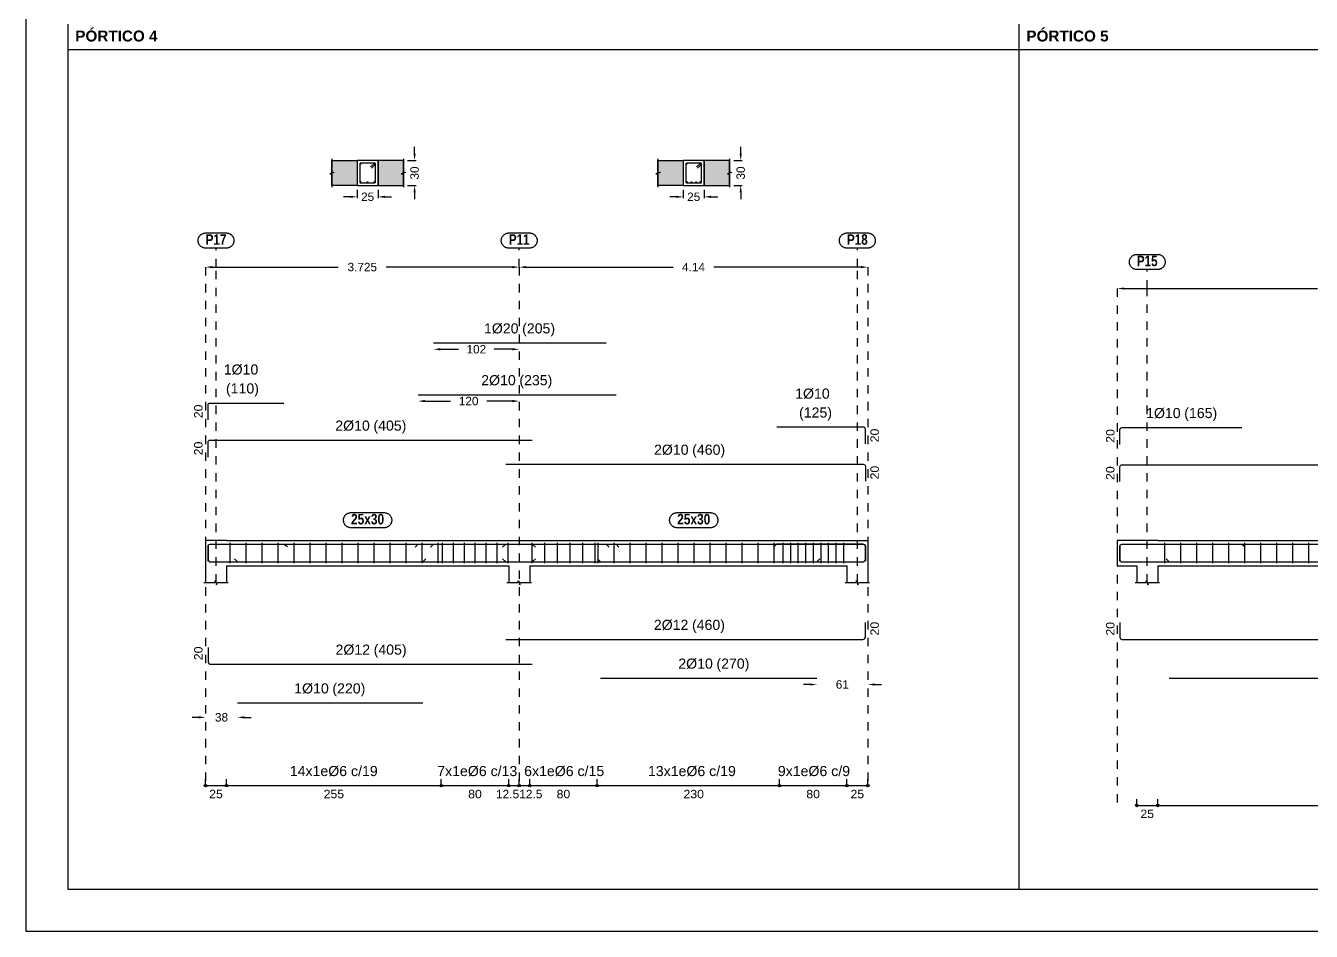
# Model space of a CAD drawing. Extents: x 2455 to 9764, y -806 to 181.
# Drawn here: x 4990.47 to 5005.74, y -582.59 to -571.84 of the extents above; entities that cross this region are included whole.
import ezdxf
from ezdxf.enums import TextEntityAlignment as Align

# ---------------------------------------------------------------- set-up
doc = ezdxf.new("R2010")
doc.units = 0
doc.header["$LTSCALE"] = 0.2
doc.header["$MEASUREMENT"] = 0
doc.linetypes.add('CYPE_RAYAPUNTO', pattern=[0.4125, 0.2025, -0.105, 0, -0.105])
doc.linetypes.add('PUNTOS2', pattern=[0.125, 0, -0.125])
doc.layers.add('01_cartela', color=6, linetype='CONTINUOUS', plot=False)
for name, color, linetype in [('01_cotas', 4, 'CONTINUOUS'), ('01_parcela', 7, 'CONTINUOUS'), ('01_primera', 5, 'CONTINUOUS'), ('01_texto cartela', 4, 'CONTINUOUS'), ('ALZ_CONT_NUDOS', 5, 'CONTINUOUS'), ('ALZ_CONT_VIG_HORMIGON', 5, 'CONTINUOUS'), ('ALZ_COT_COT_LIN_APOYOS', 120, 'CYPE_RAYAPUNTO'), ('ALZ_REF_REF_REFERENCIA', 3, 'CONTINUOUS'), ('ALZ_REF_TEXTO_REF_NOMBRE', 3, 'CONTINUOUS'), ('ARM_LONGITUDINAL_Ø10', 4, 'CONTINUOUS'), ('ARM_LONGITUDINAL_Ø12', 4, 'CONTINUOUS'), ('ARM_TRANSVERSAL_Ø6', 4, 'CONTINUOUS'), ('SEC_CONT_FORJADOS_SECCION', 8, 'CONTINUOUS'), ('SEC_CONT_VIG_HORMIGON_SECCION', 2, 'CONTINUOUS'), ('UNI_CORTANTES', 3, 'CONTINUOUS')]:
    doc.layers.add(name, color=color, linetype=linetype)
doc.layers.add('VIG_CARAS', color=5, linetype='CONTINUOUS', lineweight=9)
doc.styles.add('BERNARDO', font='GOTHICB.TTF')
doc.styles.add('CYPETXT_0.15', font='arial.ttf', dxfattribs={"height": 0.1})
doc.styles.add('Estilo1', font='swissel.ttf')
doc.styles.add('NIEVES2', font='sanss___.ttf')
doc.styles.add('NIEVES3', font='swisseb.ttf')
doc.styles.add('ROMANS', font='romans')
doc.dimstyles.new('DECIMAL-50', dxfattribs={"dimtxt": 0.08, "dimasz": 0.15, "dimexe": 0.05, "dimexo": 0.05, "dimgap": 0.09, "dimtad": 0, "dimzin": 0, "dimdsep": 46, "dimtxsty": 'ROMANS', "dimblk": 'DOTSMALL', "dimcen": 0.09, "dimclrt": 7, "dimadec": 0, "dimazin": 0, "dimtfac": 1.38, "dimtix": 1, "dimtofl": 0, "dimtmove": 2, "dimatfit": 3, "dimldrblk": 'OBLIQUE', "dimfxl": 1, "dimtolj": 1, "dimtzin": 0, "dimarcsym": 0})

# ---------------------------------------------------------------- blocks, each defined once
blk = doc.blocks.new('*D1023')
at = {"layer": '01_cotas', "color": 0, "linetype": 'PUNTOS2', "lineweight": -2, "transparency": 16777216}
for p, q in [((4994.405, -573.786), (4994.405, -573.919)), ((4994.655, -573.786), (4994.655, -573.919))]:
    blk.add_line(p, q, dxfattribs=at)
at = {"layer": '01_cotas', "color": 0, "lineweight": -2, "transparency": 16777216}
for p, q in [((4994.325, -573.869), (4994.245, -573.869)), ((4994.735, -573.869), (4994.815, -573.869))]:
    blk.add_line(p, q, dxfattribs=at)
at = {"layer": '01_cotas', "color": 0, "transparency": 16777216}
for points in [[(4994.325, -573.856), (4994.325, -573.882), (4994.405, -573.869)], [(4994.735, -573.856), (4994.735, -573.882), (4994.655, -573.869)]]:
    blk.add_solid(points, dxfattribs=at)
at = {"layer": '01_cotas', "color": 5, "transparency": 16777216, "insert": (4994.53, -573.869), "char_height": 0.1, "attachment_point": 5, "style": 'Estilo1'}
blk.add_mtext('\\A1;25', dxfattribs=at)
blk = doc.blocks.new('*D1024')
at = {"layer": '01_cotas', "color": 0, "lineweight": -2, "transparency": 16777216}
for p, q in [((4995.088, -573.356), (4995.088, -573.276)), ((4995.088, -573.816), (4995.088, -573.896))]:
    blk.add_line(p, q, dxfattribs=at)
at = {"layer": '01_cotas', "color": 0, "linetype": 'PUNTOS2', "lineweight": -2, "transparency": 16777216}
for p, q in [((4995.005, -573.436), (4995.138, -573.436)), ((4995.005, -573.736), (4995.138, -573.736))]:
    blk.add_line(p, q, dxfattribs=at)
at = {"layer": '01_cotas', "color": 0, "transparency": 16777216}
for points in [[(4995.075, -573.356), (4995.101, -573.356), (4995.088, -573.436)], [(4995.075, -573.816), (4995.101, -573.816), (4995.088, -573.736)]]:
    blk.add_solid(points, dxfattribs=at)
at = {"layer": '01_cotas', "color": 5, "transparency": 16777216, "insert": (4995.088, -573.586), "char_height": 0.1, "attachment_point": 5, "rotation": 90, "style": 'Estilo1'}
blk.add_mtext('\\A1;30', dxfattribs=at)
blk = doc.blocks.new('*D1025')
at = {"layer": '01_cotas', "color": 0, "linetype": 'PUNTOS2', "lineweight": -2, "transparency": 16777216}
for p, q in [((4998.277, -573.786), (4998.277, -573.919)), ((4998.527, -573.786), (4998.527, -573.919))]:
    blk.add_line(p, q, dxfattribs=at)
at = {"layer": '01_cotas', "color": 0, "lineweight": -2, "transparency": 16777216}
for p, q in [((4998.197, -573.869), (4998.117, -573.869)), ((4998.607, -573.869), (4998.687, -573.869))]:
    blk.add_line(p, q, dxfattribs=at)
at = {"layer": '01_cotas', "color": 0, "transparency": 16777216}
for points in [[(4998.197, -573.856), (4998.197, -573.882), (4998.277, -573.869)], [(4998.607, -573.856), (4998.607, -573.882), (4998.527, -573.869)]]:
    blk.add_solid(points, dxfattribs=at)
at = {"layer": '01_cotas', "color": 5, "transparency": 16777216, "insert": (4998.402, -573.869), "char_height": 0.1, "attachment_point": 5, "style": 'Estilo1'}
blk.add_mtext('\\A1;25', dxfattribs=at)
blk = doc.blocks.new('*D1026')
at = {"layer": '01_cotas', "color": 0, "lineweight": -2, "transparency": 16777216}
for p, q in [((4998.96, -573.356), (4998.96, -573.276)), ((4998.96, -573.816), (4998.96, -573.896))]:
    blk.add_line(p, q, dxfattribs=at)
at = {"layer": '01_cotas', "color": 0, "linetype": 'PUNTOS2', "lineweight": -2, "transparency": 16777216}
for p, q in [((4998.877, -573.436), (4999.01, -573.436)), ((4998.877, -573.736), (4999.01, -573.736))]:
    blk.add_line(p, q, dxfattribs=at)
at = {"layer": '01_cotas', "color": 0, "transparency": 16777216}
for points in [[(4998.947, -573.356), (4998.974, -573.356), (4998.96, -573.436)], [(4998.947, -573.816), (4998.974, -573.816), (4998.96, -573.736)]]:
    blk.add_solid(points, dxfattribs=at)
at = {"layer": '01_cotas', "color": 5, "transparency": 16777216, "insert": (4998.96, -573.586), "char_height": 0.1, "attachment_point": 5, "rotation": 90, "style": 'Estilo1'}
blk.add_mtext('\\A1;30', dxfattribs=at)
blk = doc.blocks.new('*D1027')
at = {"layer": '01_cotas', "color": 0, "lineweight": -2, "transparency": 16777216}
for p, q in [((4992.685, -574.703), (4994.182, -574.703)), ((4996.25, -574.703), (4994.752, -574.703))]:
    blk.add_line(p, q, dxfattribs=at)
at = {"layer": '01_cotas', "color": 0, "transparency": 16777216}
for points in [[(4992.685, -574.69), (4992.685, -574.716), (4992.605, -574.703)], [(4996.25, -574.69), (4996.25, -574.716), (4996.33, -574.703)]]:
    blk.add_solid(points, dxfattribs=at)
at = {"layer": '01_cotas', "color": 5, "transparency": 16777216, "insert": (4994.467, -574.703), "char_height": 0.1, "attachment_point": 5, "style": 'Estilo1'}
blk.add_mtext('\\A1;3.725', dxfattribs=at)
blk = doc.blocks.new('*D1028')
at = {"layer": '01_cotas', "color": 0, "lineweight": -2, "transparency": 16777216}
for p, q in [((4996.41, -574.703), (4998.159, -574.703)), ((5000.39, -574.703), (4998.641, -574.703))]:
    blk.add_line(p, q, dxfattribs=at)
at = {"layer": '01_cotas', "color": 0, "transparency": 16777216}
for points in [[(4996.41, -574.69), (4996.41, -574.716), (4996.33, -574.703)], [(5000.39, -574.69), (5000.39, -574.716), (5000.47, -574.703)]]:
    blk.add_solid(points, dxfattribs=at)
at = {"layer": '01_cotas', "color": 5, "transparency": 16777216, "insert": (4998.4, -574.703), "char_height": 0.1, "attachment_point": 5, "style": 'Estilo1'}
blk.add_mtext('\\A1;4.14', dxfattribs=at)
blk = doc.blocks.new('*D1029')
at = {"layer": '01_cotas', "color": 0, "lineweight": -2, "transparency": 16777216}
for p, q in [((4995.21, -576.293), (4995.516, -576.293)), ((4996.25, -576.293), (4995.944, -576.293))]:
    blk.add_line(p, q, dxfattribs=at)
at = {"layer": '01_cotas', "color": 0, "transparency": 16777216}
for points in [[(4995.21, -576.28), (4995.21, -576.306), (4995.13, -576.293)], [(4996.25, -576.28), (4996.25, -576.306), (4996.33, -576.293)]]:
    blk.add_solid(points, dxfattribs=at)
at = {"layer": '01_cotas', "color": 5, "transparency": 16777216, "insert": (4995.73, -576.293), "char_height": 0.1, "attachment_point": 5, "style": 'Estilo1'}
blk.add_mtext('\\A1;120', dxfattribs=at)
blk = doc.blocks.new('*D1030')
at = {"layer": '01_cotas', "color": 0, "lineweight": -2, "transparency": 16777216}
for p, q in [((4995.393, -575.678), (4995.609, -575.678)), ((4996.25, -575.678), (4996.034, -575.678))]:
    blk.add_line(p, q, dxfattribs=at)
at = {"layer": '01_cotas', "color": 0, "transparency": 16777216}
for points in [[(4995.393, -575.665), (4995.393, -575.691), (4995.313, -575.678)], [(4996.25, -575.665), (4996.25, -575.691), (4996.33, -575.678)]]:
    blk.add_solid(points, dxfattribs=at)
at = {"layer": '01_cotas', "color": 5, "transparency": 16777216, "insert": (4995.821, -575.678), "char_height": 0.1, "attachment_point": 5, "style": 'Estilo1'}
blk.add_mtext('\\A1;102', dxfattribs=at)
blk = doc.blocks.new('*D1031')
at = {"layer": '01_cotas', "color": 0, "lineweight": -2, "transparency": 16777216}
for p, q in [((4992.525, -580.047), (4992.445, -580.047)), ((4993.066, -580.047), (4993.146, -580.047))]:
    blk.add_line(p, q, dxfattribs=at)
at = {"layer": '01_cotas', "color": 0, "transparency": 16777216}
for points in [[(4992.525, -580.033), (4992.525, -580.06), (4992.605, -580.047)], [(4993.066, -580.033), (4993.066, -580.06), (4992.986, -580.047)]]:
    blk.add_solid(points, dxfattribs=at)
at = {"layer": '01_cotas', "color": 5, "transparency": 16777216, "insert": (4992.795, -580.047), "char_height": 0.1, "attachment_point": 5, "style": 'Estilo1'}
blk.add_mtext('\\A1;38', dxfattribs=at)
blk = doc.blocks.new('*D1032')
at = {"layer": '01_cotas', "color": 0, "lineweight": -2, "transparency": 16777216}
for p, q in [((4999.785, -579.657), (4999.705, -579.657)), ((5000.55, -579.657), (5000.63, -579.657))]:
    blk.add_line(p, q, dxfattribs=at)
at = {"layer": '01_cotas', "color": 0, "transparency": 16777216}
for points in [[(4999.785, -579.644), (4999.785, -579.67), (4999.865, -579.657)], [(5000.55, -579.644), (5000.55, -579.67), (5000.47, -579.657)]]:
    blk.add_solid(points, dxfattribs=at)
at = {"layer": '01_cotas', "color": 5, "transparency": 16777216, "insert": (5000.167, -579.657), "char_height": 0.1, "attachment_point": 5, "style": 'Estilo1'}
blk.add_mtext('\\A1;61', dxfattribs=at)
blk = doc.blocks.new('*D882')
at = {"layer": '01_cotas', "color": 0, "lineweight": -2, "transparency": 16777216}
for p, q in [((5003.512, -574.957), (5005.81, -574.957)), ((5008.677, -574.957), (5006.38, -574.957))]:
    blk.add_line(p, q, dxfattribs=at)
at = {"layer": '01_cotas', "color": 0, "transparency": 16777216}
for points in [[(5003.512, -574.944), (5003.512, -574.97), (5003.432, -574.957)], [(5008.677, -574.944), (5008.677, -574.97), (5008.757, -574.957)]]:
    blk.add_solid(points, dxfattribs=at)
at = {"layer": '01_cotas', "color": 5, "transparency": 16777216, "insert": (5006.095, -574.957), "char_height": 0.1, "attachment_point": 5, "style": 'Estilo1'}
blk.add_mtext('\\A1;5.325', dxfattribs=at)

msp = doc.modelspace()

# ---------------------------------------------------------------- hatches: boundary and pattern name
at = {"layer": 'SEC_CONT_FORJADOS_SECCION', "true_color": 0xdad7d3}
for points in [[(4994.105, -573.436), (4994.405, -573.436), (4994.405, -573.736), (4994.105, -573.736)], [(4994.955, -573.436), (4994.655, -573.436), (4994.655, -573.736), (4994.955, -573.736)], [(4997.977, -573.436), (4998.277, -573.436), (4998.277, -573.736), (4997.977, -573.736)], [(4998.827, -573.436), (4998.527, -573.436), (4998.527, -573.736), (4998.827, -573.736)]]:
    msp.add_hatch(color=254, dxfattribs=at).paths.add_polyline_path(points)

# ---------------------------------------------------------------- linework, layer by layer
at = {"layer": '01_cartela', "color": 3}
msp.add_lwpolyline([(4990.47, -561.051), (4990.47, -582.586), (5021.108, -582.586), (5021.108, -561.051)], close=True, dxfattribs=at)
at = {"layer": '01_parcela', "color": 7, "ltscale": 2.5}
for p, q in [((4990.969, -571.818), (4990.971, -582.086)), ((5002.263, -571.818), (5002.264, -582.086)), ((4990.971, -582.086), (5010.248, -582.086))]:
    msp.add_line(p, q, dxfattribs=at)
at = {"layer": '01_primera', "ltscale": 2.5}
msp.add_line((4990.969, -572.121), (5010.248, -572.121), dxfattribs=at)
at = {"layer": 'ALZ_CONT_NUDOS'}
for p, q in [((4992.605, -578.247), (4992.605, -578.447)), ((4992.855, -578.247), (4992.855, -578.447)), ((4996.205, -578.247), (4996.205, -578.447)), ((4996.455, -578.247), (4996.455, -578.447)), ((5000.22, -578.247), (5000.22, -578.447)), ((5000.47, -578.247), (5000.47, -578.447)), ((5003.662, -578.247), (5003.662, -578.447)), ((5003.912, -578.247), (5003.912, -578.447))]:
    msp.add_line(p, q, dxfattribs=at)
for points in [[(4992.855, -577.947), (4992.605, -577.947), (4992.605, -578.247)], [(4996.205, -577.947), (4996.455, -577.947)], [(5000.22, -577.947), (5000.47, -577.947), (5000.47, -578.247)], [(5003.912, -577.947), (5003.662, -577.947), (5003.432, -577.947), (5003.432, -578.247), (5003.662, -578.247)], [(4992.585, -578.447), (4992.715, -578.447), (4992.722, -578.422), (4992.737, -578.472), (4992.745, -578.447), (4992.875, -578.447)], [(4996.185, -578.447), (4996.315, -578.447), (4996.322, -578.422), (4996.337, -578.472), (4996.345, -578.447), (4996.475, -578.447)], [(5000.2, -578.447), (5000.33, -578.447), (5000.337, -578.422), (5000.352, -578.472), (5000.36, -578.447), (5000.49, -578.447)], [(5003.642, -578.447), (5003.772, -578.447), (5003.78, -578.422), (5003.795, -578.472), (5003.802, -578.447), (5003.932, -578.447)]]:
    msp.add_lwpolyline(points, dxfattribs=at)
at = {"layer": 'ALZ_CONT_VIG_HORMIGON'}
for p, q in [((4992.855, -577.947), (4996.205, -577.947)), ((4996.455, -577.947), (5000.22, -577.947)), ((5003.912, -577.947), (5008.632, -577.947)), ((4992.855, -578.247), (4996.205, -578.247)), ((4996.455, -578.247), (5000.22, -578.247)), ((5003.912, -578.247), (5008.632, -578.247))]:
    msp.add_line(p, q, dxfattribs=at)
at = {"layer": 'ALZ_COT_COT_LIN_APOYOS'}
for p, q in [((4992.73, -574.703), (4992.73, -574.478)), ((4996.33, -574.703), (4996.33, -574.478)), ((5000.345, -574.703), (5000.345, -574.478)), ((4992.605, -574.703), (4992.605, -580.857)), ((4992.73, -578.447), (4992.73, -574.703)), ((4996.33, -574.703), (4996.33, -580.857)), ((5000.345, -578.447), (5000.345, -574.703)), ((5000.47, -574.703), (5000.47, -580.857)), ((5003.787, -574.957), (5003.787, -574.732)), ((5003.432, -574.957), (5003.432, -581.092)), ((5003.787, -578.447), (5003.787, -574.957))]:
    msp.add_line(p, q, dxfattribs=at)
at = {"layer": 'ALZ_REF_REF_REFERENCIA'}
for points in [[(4992.853, -574.298), (4992.859, -574.298), (4992.865, -574.299), (4992.871, -574.3), (4992.877, -574.301), (4992.882, -574.303), (4992.888, -574.305), (4992.894, -574.308), (4992.899, -574.311), (4992.904, -574.314), (4992.909, -574.317), (4992.913, -574.321), (4992.918, -574.325), (4992.922, -574.33), (4992.925, -574.335), (4992.929, -574.34), (4992.932, -574.345), (4992.935, -574.35), (4992.937, -574.356), (4992.939, -574.361), (4992.94, -574.367), (4992.942, -574.373), (4992.942, -574.379), (4992.943, -574.385), (4992.943, -574.391), (4992.942, -574.397), (4992.942, -574.403), (4992.94, -574.409), (4992.939, -574.415), (4992.937, -574.42), (4992.935, -574.426), (4992.932, -574.431), (4992.929, -574.436), (4992.925, -574.441), (4992.922, -574.446), (4992.918, -574.451), (4992.913, -574.455), (4992.909, -574.459), (4992.904, -574.462), (4992.899, -574.465), (4992.894, -574.468), (4992.888, -574.471), (4992.882, -574.473), (4992.877, -574.475), (4992.871, -574.476), (4992.865, -574.477), (4992.859, -574.478), (4992.853, -574.478), (4992.607, -574.478), (4992.601, -574.478), (4992.595, -574.477), (4992.589, -574.476), (4992.583, -574.475), (4992.577, -574.473), (4992.572, -574.471), (4992.566, -574.468), (4992.561, -574.465), (4992.556, -574.462), (4992.551, -574.459), (4992.547, -574.455), (4992.542, -574.451), (4992.538, -574.446), (4992.534, -574.441), (4992.531, -574.436), (4992.528, -574.431), (4992.525, -574.426), (4992.523, -574.42), (4992.521, -574.415), (4992.519, -574.409), (4992.518, -574.403), (4992.517, -574.397), (4992.517, -574.391), (4992.517, -574.385), (4992.517, -574.379), (4992.518, -574.373), (4992.519, -574.367), (4992.521, -574.361), (4992.523, -574.356), (4992.525, -574.35), (4992.528, -574.345), (4992.531, -574.34), (4992.534, -574.335), (4992.538, -574.33), (4992.542, -574.325), (4992.547, -574.321), (4992.551, -574.317), (4992.556, -574.314), (4992.561, -574.311), (4992.566, -574.308), (4992.572, -574.305), (4992.577, -574.303), (4992.583, -574.301), (4992.589, -574.3), (4992.595, -574.299), (4992.601, -574.298), (4992.607, -574.298), (4992.853, -574.298)], [(4996.453, -574.298), (4996.459, -574.298), (4996.465, -574.299), (4996.471, -574.3), (4996.477, -574.301), (4996.482, -574.303), (4996.488, -574.305), (4996.494, -574.308), (4996.499, -574.311), (4996.504, -574.314), (4996.509, -574.317), (4996.513, -574.321), (4996.518, -574.325), (4996.522, -574.33), (4996.525, -574.335), (4996.529, -574.34), (4996.532, -574.345), (4996.535, -574.35), (4996.537, -574.356), (4996.539, -574.361), (4996.54, -574.367), (4996.542, -574.373), (4996.542, -574.379), (4996.543, -574.385), (4996.543, -574.391), (4996.542, -574.397), (4996.542, -574.403), (4996.54, -574.409), (4996.539, -574.415), (4996.537, -574.42), (4996.535, -574.426), (4996.532, -574.431), (4996.529, -574.436), (4996.525, -574.441), (4996.522, -574.446), (4996.518, -574.451), (4996.513, -574.455), (4996.509, -574.459), (4996.504, -574.462), (4996.499, -574.465), (4996.494, -574.468), (4996.488, -574.471), (4996.482, -574.473), (4996.477, -574.475), (4996.471, -574.476), (4996.465, -574.477), (4996.459, -574.478), (4996.453, -574.478), (4996.207, -574.478), (4996.201, -574.478), (4996.195, -574.477), (4996.189, -574.476), (4996.183, -574.475), (4996.177, -574.473), (4996.172, -574.471), (4996.166, -574.468), (4996.161, -574.465), (4996.156, -574.462), (4996.151, -574.459), (4996.147, -574.455), (4996.142, -574.451), (4996.138, -574.446), (4996.134, -574.441), (4996.131, -574.436), (4996.128, -574.431), (4996.125, -574.426), (4996.123, -574.42), (4996.121, -574.415), (4996.119, -574.409), (4996.118, -574.403), (4996.117, -574.397), (4996.117, -574.391), (4996.117, -574.385), (4996.117, -574.379), (4996.118, -574.373), (4996.119, -574.367), (4996.121, -574.361), (4996.123, -574.356), (4996.125, -574.35), (4996.128, -574.345), (4996.131, -574.34), (4996.134, -574.335), (4996.138, -574.33), (4996.142, -574.325), (4996.147, -574.321), (4996.151, -574.317), (4996.156, -574.314), (4996.161, -574.311), (4996.166, -574.308), (4996.172, -574.305), (4996.177, -574.303), (4996.183, -574.301), (4996.189, -574.3), (4996.195, -574.299), (4996.201, -574.298), (4996.207, -574.298), (4996.453, -574.298)], [(5000.468, -574.298), (5000.474, -574.298), (5000.48, -574.299), (5000.486, -574.3), (5000.492, -574.301), (5000.497, -574.303), (5000.503, -574.305), (5000.509, -574.308), (5000.514, -574.311), (5000.519, -574.314), (5000.524, -574.317), (5000.528, -574.321), (5000.533, -574.325), (5000.537, -574.33), (5000.54, -574.335), (5000.544, -574.34), (5000.547, -574.345), (5000.55, -574.35), (5000.552, -574.356), (5000.554, -574.361), (5000.555, -574.367), (5000.557, -574.373), (5000.557, -574.379), (5000.558, -574.385), (5000.558, -574.391), (5000.557, -574.397), (5000.557, -574.403), (5000.555, -574.409), (5000.554, -574.415), (5000.552, -574.42), (5000.55, -574.426), (5000.547, -574.431), (5000.544, -574.436), (5000.54, -574.441), (5000.537, -574.446), (5000.533, -574.451), (5000.528, -574.455), (5000.524, -574.459), (5000.519, -574.462), (5000.514, -574.465), (5000.509, -574.468), (5000.503, -574.471), (5000.497, -574.473), (5000.492, -574.475), (5000.486, -574.476), (5000.48, -574.477), (5000.474, -574.478), (5000.468, -574.478), (5000.222, -574.478), (5000.216, -574.478), (5000.21, -574.477), (5000.204, -574.476), (5000.198, -574.475), (5000.192, -574.473), (5000.187, -574.471), (5000.181, -574.468), (5000.176, -574.465), (5000.171, -574.462), (5000.166, -574.459), (5000.162, -574.455), (5000.157, -574.451), (5000.153, -574.446), (5000.149, -574.441), (5000.146, -574.436), (5000.143, -574.431), (5000.14, -574.426), (5000.138, -574.42), (5000.136, -574.415), (5000.134, -574.409), (5000.133, -574.403), (5000.132, -574.397), (5000.132, -574.391), (5000.132, -574.385), (5000.132, -574.379), (5000.133, -574.373), (5000.134, -574.367), (5000.136, -574.361), (5000.138, -574.356), (5000.14, -574.35), (5000.143, -574.345), (5000.146, -574.34), (5000.149, -574.335), (5000.153, -574.33), (5000.157, -574.325), (5000.162, -574.321), (5000.166, -574.317), (5000.171, -574.314), (5000.176, -574.311), (5000.181, -574.308), (5000.187, -574.305), (5000.192, -574.303), (5000.198, -574.301), (5000.204, -574.3), (5000.21, -574.299), (5000.216, -574.298), (5000.222, -574.298), (5000.468, -574.298)], [(5003.91, -574.552), (5003.916, -574.552), (5003.922, -574.553), (5003.928, -574.554), (5003.934, -574.555), (5003.94, -574.557), (5003.946, -574.559), (5003.951, -574.562), (5003.956, -574.565), (5003.961, -574.568), (5003.966, -574.571), (5003.971, -574.575), (5003.975, -574.579), (5003.979, -574.584), (5003.983, -574.589), (5003.986, -574.594), (5003.989, -574.599), (5003.992, -574.604), (5003.994, -574.61), (5003.996, -574.615), (5003.998, -574.621), (5003.999, -574.627), (5004, -574.633), (5004, -574.639), (5004, -574.645), (5004, -574.651), (5003.999, -574.657), (5003.998, -574.663), (5003.996, -574.669), (5003.994, -574.674), (5003.992, -574.68), (5003.989, -574.685), (5003.986, -574.69), (5003.983, -574.695), (5003.979, -574.7), (5003.975, -574.705), (5003.971, -574.709), (5003.966, -574.713), (5003.961, -574.716), (5003.956, -574.719), (5003.951, -574.722), (5003.946, -574.725), (5003.94, -574.727), (5003.934, -574.729), (5003.928, -574.73), (5003.922, -574.731), (5003.916, -574.732), (5003.91, -574.732), (5003.664, -574.732), (5003.658, -574.732), (5003.652, -574.731), (5003.647, -574.73), (5003.641, -574.729), (5003.635, -574.727), (5003.629, -574.725), (5003.624, -574.722), (5003.619, -574.719), (5003.614, -574.716), (5003.609, -574.713), (5003.604, -574.709), (5003.6, -574.705), (5003.596, -574.7), (5003.592, -574.695), (5003.589, -574.69), (5003.586, -574.685), (5003.583, -574.68), (5003.58, -574.674), (5003.579, -574.669), (5003.577, -574.663), (5003.576, -574.657), (5003.575, -574.651), (5003.575, -574.645), (5003.575, -574.639), (5003.575, -574.633), (5003.576, -574.627), (5003.577, -574.621), (5003.579, -574.615), (5003.58, -574.61), (5003.583, -574.604), (5003.586, -574.599), (5003.589, -574.594), (5003.592, -574.589), (5003.596, -574.584), (5003.6, -574.579), (5003.604, -574.575), (5003.609, -574.571), (5003.614, -574.568), (5003.619, -574.565), (5003.624, -574.562), (5003.629, -574.559), (5003.635, -574.557), (5003.641, -574.555), (5003.647, -574.554), (5003.652, -574.553), (5003.658, -574.552), (5003.664, -574.552), (5003.91, -574.552)]]:
    msp.add_lwpolyline(points, close=True, dxfattribs=at)
at = {"layer": 'ALZ_REF_TEXTO_REF_NOMBRE', "color": 5}
for points in [[(4994.726, -577.617), (4994.732, -577.617), (4994.738, -577.618), (4994.744, -577.619), (4994.75, -577.62), (4994.756, -577.622), (4994.762, -577.624), (4994.767, -577.627), (4994.772, -577.629), (4994.777, -577.633), (4994.782, -577.636), (4994.787, -577.64), (4994.791, -577.644), (4994.795, -577.649), (4994.799, -577.653), (4994.802, -577.658), (4994.805, -577.664), (4994.808, -577.669), (4994.81, -577.675), (4994.812, -577.68), (4994.814, -577.686), (4994.815, -577.692), (4994.816, -577.698), (4994.816, -577.704), (4994.816, -577.71), (4994.816, -577.716), (4994.815, -577.722), (4994.814, -577.728), (4994.812, -577.734), (4994.81, -577.739), (4994.808, -577.745), (4994.805, -577.75), (4994.802, -577.755), (4994.799, -577.76), (4994.795, -577.765), (4994.791, -577.769), (4994.787, -577.774), (4994.782, -577.777), (4994.777, -577.781), (4994.772, -577.784), (4994.767, -577.787), (4994.762, -577.79), (4994.756, -577.792), (4994.75, -577.794), (4994.744, -577.795), (4994.738, -577.796), (4994.732, -577.797), (4994.726, -577.797), (4994.333, -577.797), (4994.327, -577.797), (4994.321, -577.796), (4994.315, -577.795), (4994.31, -577.794), (4994.304, -577.792), (4994.298, -577.79), (4994.293, -577.787), (4994.288, -577.784), (4994.282, -577.781), (4994.278, -577.777), (4994.273, -577.774), (4994.269, -577.769), (4994.265, -577.765), (4994.261, -577.76), (4994.258, -577.755), (4994.254, -577.75), (4994.252, -577.745), (4994.249, -577.739), (4994.247, -577.734), (4994.246, -577.728), (4994.245, -577.722), (4994.244, -577.716), (4994.243, -577.71), (4994.243, -577.704), (4994.244, -577.698), (4994.245, -577.692), (4994.246, -577.686), (4994.247, -577.68), (4994.249, -577.675), (4994.252, -577.669), (4994.254, -577.664), (4994.258, -577.658), (4994.261, -577.653), (4994.265, -577.649), (4994.269, -577.644), (4994.273, -577.64), (4994.278, -577.636), (4994.282, -577.633), (4994.288, -577.629), (4994.293, -577.627), (4994.298, -577.624), (4994.304, -577.622), (4994.31, -577.62), (4994.315, -577.619), (4994.321, -577.618), (4994.327, -577.617), (4994.333, -577.617), (4994.726, -577.617)], [(4998.599, -577.617), (4998.605, -577.617), (4998.611, -577.618), (4998.617, -577.619), (4998.623, -577.62), (4998.628, -577.622), (4998.634, -577.624), (4998.64, -577.627), (4998.645, -577.629), (4998.65, -577.633), (4998.655, -577.636), (4998.659, -577.64), (4998.664, -577.644), (4998.668, -577.649), (4998.671, -577.653), (4998.675, -577.658), (4998.678, -577.664), (4998.681, -577.669), (4998.683, -577.675), (4998.685, -577.68), (4998.686, -577.686), (4998.688, -577.692), (4998.688, -577.698), (4998.689, -577.704), (4998.689, -577.71), (4998.688, -577.716), (4998.688, -577.722), (4998.686, -577.728), (4998.685, -577.734), (4998.683, -577.739), (4998.681, -577.745), (4998.678, -577.75), (4998.675, -577.755), (4998.671, -577.76), (4998.668, -577.765), (4998.664, -577.769), (4998.659, -577.774), (4998.655, -577.777), (4998.65, -577.781), (4998.645, -577.784), (4998.64, -577.787), (4998.634, -577.79), (4998.628, -577.792), (4998.623, -577.794), (4998.617, -577.795), (4998.611, -577.796), (4998.605, -577.797), (4998.599, -577.797), (4998.206, -577.797), (4998.2, -577.797), (4998.194, -577.796), (4998.188, -577.795), (4998.182, -577.794), (4998.176, -577.792), (4998.171, -577.79), (4998.165, -577.787), (4998.16, -577.784), (4998.155, -577.781), (4998.15, -577.777), (4998.146, -577.774), (4998.141, -577.769), (4998.137, -577.765), (4998.133, -577.76), (4998.13, -577.755), (4998.127, -577.75), (4998.124, -577.745), (4998.122, -577.739), (4998.12, -577.734), (4998.118, -577.728), (4998.117, -577.722), (4998.116, -577.716), (4998.116, -577.71), (4998.116, -577.704), (4998.116, -577.698), (4998.117, -577.692), (4998.118, -577.686), (4998.12, -577.68), (4998.122, -577.675), (4998.124, -577.669), (4998.127, -577.664), (4998.13, -577.658), (4998.133, -577.653), (4998.137, -577.649), (4998.141, -577.644), (4998.146, -577.64), (4998.15, -577.636), (4998.155, -577.633), (4998.16, -577.629), (4998.165, -577.627), (4998.171, -577.624), (4998.176, -577.622), (4998.182, -577.62), (4998.188, -577.619), (4998.194, -577.618), (4998.2, -577.617), (4998.206, -577.617), (4998.599, -577.617)]]:
    msp.add_lwpolyline(points, close=True, dxfattribs=at)
at = {"layer": 'ARM_LONGITUDINAL_Ø10'}
for p, q in [((4993.535, -577.993), (4993.577, -578.02)), ((4995.13, -577.993), (4995.095, -578.028)), ((4995.313, -577.993), (4995.278, -578.028)), ((4996.17, -577.993), (4996.133, -578.027)), ((4996.485, -577.993), (4996.522, -578.026)), ((4997.363, -577.993), (4997.398, -578.028)), ((4997.48, -577.993), (4997.515, -578.028)), ((4999.39, -577.993), (4999.349, -578.021)), ((5004.912, -577.993), (5004.952, -578.023)), ((4992.986, -578.201), (4992.95, -578.165)), ((4995.186, -578.201), (4995.221, -578.165)), ((4997.295, -578.201), (4997.26, -578.165)), ((4999.865, -578.201), (4999.9, -578.165)), ((5004.047, -578.201), (5004.012, -578.165))]:
    msp.add_line(p, q, dxfattribs=at)
for points in [[(4995.313, -575.603), (4997.363, -575.603)], [(4995.13, -576.218), (4997.48, -576.218)], [(4992.635, -576.516), (4992.635, -576.341), (4992.637, -576.332), (4992.642, -576.323), (4992.65, -576.318), (4992.66, -576.316), (4993.535, -576.316)], [(5000.44, -576.801), (5000.44, -576.626), (5000.438, -576.617), (5000.433, -576.609), (5000.424, -576.603), (5000.415, -576.601), (4999.39, -576.601)], [(5003.462, -576.808), (5003.462, -576.633), (5003.464, -576.623), (5003.47, -576.615), (5003.478, -576.61), (5003.487, -576.608), (5004.912, -576.608)], [(4992.635, -576.957), (4992.635, -576.782), (4992.637, -576.772), (4992.642, -576.764), (4992.65, -576.758), (4992.66, -576.757), (4996.485, -576.757)], [(4996.17, -577.042), (5000.415, -577.042), (5000.424, -577.044), (5000.433, -577.05), (5000.438, -577.058), (5000.44, -577.067), (5000.44, -577.242)], [(5003.462, -577.249), (5003.462, -577.074), (5003.464, -577.065), (5003.47, -577.057), (5003.478, -577.051), (5003.487, -577.049), (5008.912, -577.049)], [(4992.635, -578.193), (4992.635, -578.018), (4992.637, -578.008), (4992.642, -578), (4992.65, -577.995), (4992.66, -577.993), (4996.485, -577.993)], [(4992.635, -578.193), (4992.635, -578.018), (4992.637, -578.008), (4992.642, -578), (4992.65, -577.995), (4992.66, -577.993), (4993.535, -577.993)], [(4995.13, -577.993), (4997.48, -577.993)], [(4995.313, -577.993), (4997.363, -577.993)], [(4996.17, -577.993), (5000.415, -577.993), (5000.424, -577.995), (5000.433, -578), (5000.438, -578.008), (5000.44, -578.018), (5000.44, -578.193)], [(5000.44, -578.193), (5000.44, -578.018), (5000.438, -578.008), (5000.433, -578), (5000.424, -577.995), (5000.415, -577.993), (4999.39, -577.993)], [(5003.462, -578.193), (5003.462, -578.018), (5003.464, -578.008), (5003.47, -578), (5003.478, -577.995), (5003.487, -577.993), (5008.912, -577.993)], [(5003.462, -578.193), (5003.462, -578.018), (5003.464, -578.008), (5003.47, -578), (5003.478, -577.995), (5003.487, -577.993), (5004.912, -577.993)], [(5003.462, -578.001), (5003.462, -578.176), (5003.464, -578.185), (5003.47, -578.194), (5003.478, -578.199), (5003.487, -578.201), (5008.912, -578.201)], [(4992.986, -578.201), (4995.186, -578.201)], [(4997.295, -578.201), (4999.865, -578.201)], [(5004.047, -578.201), (5008.497, -578.201)], [(5003.462, -578.922), (5003.462, -579.097), (5003.464, -579.106), (5003.47, -579.115), (5003.478, -579.12), (5003.487, -579.122), (5008.912, -579.122)], [(4997.295, -579.582), (4999.865, -579.582)], [(5004.047, -579.582), (5008.497, -579.582)], [(4992.986, -579.876), (4995.186, -579.876)]]:
    msp.add_lwpolyline(points, dxfattribs=at)
for centre in [(4994.446, -573.477), (4994.614, -573.477), (4998.318, -573.477), (4998.486, -573.477), (4994.53, -573.695), (4998.375, -573.695), (4998.43, -573.695)]:
    msp.add_circle(centre, 0.005, dxfattribs=at)
at = {"layer": 'ARM_LONGITUDINAL_Ø12'}
for p, q in [((4996.17, -578.201), (4996.133, -578.167)), ((4996.485, -578.201), (4996.522, -578.167))]:
    msp.add_line(p, q, dxfattribs=at)
for points in [[(4992.635, -578.001), (4992.635, -578.171), (4992.637, -578.182), (4992.644, -578.192), (4992.653, -578.199), (4992.665, -578.201), (4996.485, -578.201)], [(4996.17, -578.201), (5000.41, -578.201), (5000.421, -578.199), (5000.431, -578.192), (5000.438, -578.182), (5000.44, -578.171), (5000.44, -578.001)], [(4996.17, -579.122), (5000.41, -579.122), (5000.421, -579.12), (5000.431, -579.113), (5000.438, -579.103), (5000.44, -579.092), (5000.44, -578.922)], [(4992.635, -579.216), (4992.635, -579.386), (4992.637, -579.397), (4992.644, -579.407), (4992.653, -579.414), (4992.665, -579.416), (4996.485, -579.416)]]:
    msp.add_lwpolyline(points, dxfattribs=at)
for centre in [(4994.447, -573.694), (4994.613, -573.694), (4998.319, -573.694), (4998.485, -573.694)]:
    msp.add_circle(centre, 0.006, dxfattribs=at)
at = {"layer": 'ARM_TRANSVERSAL_Ø6'}
for p, q in [((4992.895, -577.977), (4992.895, -578.217)), ((4993.085, -577.977), (4993.085, -578.217)), ((4993.275, -577.977), (4993.275, -578.217)), ((4993.465, -577.977), (4993.465, -578.217)), ((4993.655, -577.977), (4993.655, -578.217)), ((4993.845, -577.977), (4993.845, -578.217)), ((4994.035, -577.977), (4994.035, -578.217)), ((4994.225, -577.977), (4994.225, -578.217)), ((4994.415, -577.977), (4994.415, -578.217)), ((4994.605, -577.977), (4994.605, -578.217)), ((4994.795, -577.977), (4994.795, -578.217)), ((4994.985, -577.977), (4994.985, -578.217)), ((4995.175, -577.977), (4995.175, -578.217)), ((4995.365, -577.977), (4995.365, -578.217)), ((4995.415, -577.977), (4995.415, -578.217)), ((4995.545, -577.977), (4995.545, -578.217)), ((4995.675, -577.977), (4995.675, -578.217)), ((4995.805, -577.977), (4995.805, -578.217)), ((4995.935, -577.977), (4995.935, -578.217)), ((4996.065, -577.977), (4996.065, -578.217)), ((4996.195, -577.977), (4996.195, -578.217)), ((4996.48, -577.977), (4996.48, -578.217)), ((4996.63, -577.977), (4996.63, -578.217)), ((4996.78, -577.977), (4996.78, -578.217)), ((4996.93, -577.977), (4996.93, -578.217)), ((4997.08, -577.977), (4997.08, -578.217)), ((4997.23, -577.977), (4997.23, -578.217)), ((4997.262, -577.977), (4997.262, -578.217)), ((4997.452, -577.977), (4997.452, -578.217)), ((4997.642, -577.977), (4997.642, -578.217)), ((4997.832, -577.977), (4997.832, -578.217)), ((4998.022, -577.977), (4998.022, -578.217)), ((4998.212, -577.977), (4998.212, -578.217)), ((4998.402, -577.977), (4998.402, -578.217)), ((4998.592, -577.977), (4998.592, -578.217)), ((4998.782, -577.977), (4998.782, -578.217)), ((4998.972, -577.977), (4998.972, -578.217)), ((4999.162, -577.977), (4999.162, -578.217)), ((4999.352, -577.977), (4999.352, -578.217)), ((4999.46, -577.977), (4999.46, -578.217)), ((4999.55, -577.977), (4999.55, -578.217)), ((4999.64, -577.977), (4999.64, -578.217)), ((4999.73, -577.977), (4999.73, -578.217)), ((4999.82, -577.977), (4999.82, -578.217)), ((4999.91, -577.977), (4999.91, -578.217)), ((5000, -577.977), (5000, -578.217)), ((5000.09, -577.977), (5000.09, -578.217)), ((5000.18, -577.977), (5000.18, -578.217)), ((5003.992, -577.977), (5003.992, -578.217)), ((5004.182, -577.977), (5004.182, -578.217)), ((5004.372, -577.977), (5004.372, -578.217)), ((5004.562, -577.977), (5004.562, -578.217)), ((5004.752, -577.977), (5004.752, -578.217)), ((5004.942, -577.977), (5004.942, -578.217)), ((5005.132, -577.977), (5005.132, -578.217)), ((5005.322, -577.977), (5005.322, -578.217)), ((5005.512, -577.977), (5005.512, -578.217)), ((5005.702, -577.977), (5005.702, -578.217))]:
    msp.add_line(p, q, dxfattribs=at)
for points in [[(4994.577, -573.527), (4994.619, -573.484), (4994.62, -573.483), (4994.621, -573.481), (4994.622, -573.48), (4994.622, -573.478), (4994.622, -573.476), (4994.621, -573.475), (4994.62, -573.473), (4994.619, -573.472), (4994.618, -573.471), (4994.616, -573.47), (4994.615, -573.469), (4994.613, -573.469), (4994.447, -573.469), (4994.443, -573.47), (4994.441, -573.472), (4994.439, -573.475), (4994.438, -573.478), (4994.438, -573.694), (4994.439, -573.697), (4994.441, -573.7), (4994.443, -573.702), (4994.447, -573.703), (4994.613, -573.703), (4994.616, -573.702), (4994.619, -573.7), (4994.621, -573.697), (4994.622, -573.694), (4994.622, -573.478), (4994.622, -573.476), (4994.621, -573.475), (4994.62, -573.473), (4994.619, -573.472), (4994.618, -573.471), (4994.616, -573.47), (4994.615, -573.469), (4994.613, -573.469), (4994.611, -573.469), (4994.609, -573.47), (4994.608, -573.471), (4994.607, -573.472), (4994.564, -573.514)], [(4998.449, -573.527), (4998.492, -573.484), (4998.493, -573.483), (4998.494, -573.481), (4998.494, -573.48), (4998.494, -573.478), (4998.494, -573.476), (4998.494, -573.475), (4998.493, -573.473), (4998.492, -573.472), (4998.49, -573.471), (4998.489, -573.47), (4998.487, -573.469), (4998.485, -573.469), (4998.319, -573.469), (4998.316, -573.47), (4998.313, -573.472), (4998.311, -573.475), (4998.31, -573.478), (4998.31, -573.694), (4998.311, -573.697), (4998.313, -573.7), (4998.316, -573.702), (4998.319, -573.703), (4998.485, -573.703), (4998.489, -573.702), (4998.492, -573.7), (4998.494, -573.697), (4998.494, -573.694), (4998.494, -573.478), (4998.494, -573.476), (4998.494, -573.475), (4998.493, -573.473), (4998.492, -573.472), (4998.49, -573.471), (4998.489, -573.47), (4998.487, -573.469), (4998.485, -573.469), (4998.484, -573.469), (4998.482, -573.47), (4998.48, -573.471), (4998.479, -573.472), (4998.437, -573.514)]]:
    msp.add_lwpolyline(points, dxfattribs=at)
at = {"layer": 'SEC_CONT_FORJADOS_SECCION'}
for points in [[(4994.105, -573.416), (4994.105, -573.571), (4994.13, -573.579), (4994.08, -573.594), (4994.105, -573.601), (4994.105, -573.756)], [(4994.105, -573.436), (4994.405, -573.436), (4994.405, -573.736), (4994.105, -573.736)], [(4994.955, -573.436), (4994.655, -573.436), (4994.655, -573.736), (4994.955, -573.736)], [(4994.955, -573.416), (4994.955, -573.571), (4994.98, -573.579), (4994.93, -573.594), (4994.955, -573.601), (4994.955, -573.756)], [(4997.977, -573.416), (4997.977, -573.571), (4998.002, -573.579), (4997.952, -573.594), (4997.977, -573.601), (4997.977, -573.756)], [(4997.977, -573.436), (4998.277, -573.436), (4998.277, -573.736), (4997.977, -573.736)], [(4998.827, -573.436), (4998.527, -573.436), (4998.527, -573.736), (4998.827, -573.736)], [(4998.827, -573.416), (4998.827, -573.571), (4998.852, -573.579), (4998.802, -573.594), (4998.827, -573.601), (4998.827, -573.756)]]:
    msp.add_lwpolyline(points, dxfattribs=at)
at = {"layer": 'SEC_CONT_FORJADOS_SECCION', "color": 254, "true_color": 0xdad7d3}
for points in [[(4994.105, -573.436), (4994.405, -573.436), (4994.405, -573.736), (4994.105, -573.736)], [(4994.955, -573.436), (4994.655, -573.436), (4994.655, -573.736), (4994.955, -573.736)], [(4997.977, -573.436), (4998.277, -573.436), (4998.277, -573.736), (4997.977, -573.736)], [(4998.827, -573.436), (4998.527, -573.436), (4998.527, -573.736), (4998.827, -573.736)]]:
    msp.add_lwpolyline(points, close=True, dxfattribs=at)
at = {"layer": 'SEC_CONT_VIG_HORMIGON_SECCION'}
for points in [[(4994.655, -573.436), (4994.405, -573.436), (4994.405, -573.736), (4994.655, -573.736), (4994.655, -573.436)], [(4998.527, -573.436), (4998.277, -573.436), (4998.277, -573.736), (4998.527, -573.736), (4998.527, -573.436)]]:
    msp.add_lwpolyline(points, close=True, dxfattribs=at)
at = {"layer": 'UNI_CORTANTES', "color": 2}
for p, q in [((4992.605, -580.857), (4992.605, -580.782)), ((4992.855, -580.857), (4992.855, -580.782)), ((4995.405, -580.857), (4995.405, -580.782)), ((4996.205, -580.857), (4996.205, -580.782)), ((4996.33, -580.857), (4996.33, -580.782)), ((4996.455, -580.857), (4996.455, -580.782)), ((4997.255, -580.857), (4997.255, -580.782)), ((4999.42, -580.857), (4999.42, -580.782)), ((5000.22, -580.857), (5000.22, -580.782)), ((5003.662, -581.092), (5003.662, -581.017)), ((5003.912, -581.092), (5003.912, -581.017))]:
    msp.add_line(p, q, dxfattribs=at)
for points in [[(4992.605, -580.857), (4992.855, -580.857), (4992.855, -580.782)], [(4992.855, -580.857), (4995.405, -580.857), (4995.405, -580.782)], [(4995.405, -580.857), (4996.205, -580.857), (4996.205, -580.782)], [(4996.205, -580.857), (4996.33, -580.857), (4996.33, -580.782)], [(4996.33, -580.857), (4996.455, -580.857), (4996.455, -580.782)], [(4996.455, -580.857), (4997.255, -580.857), (4997.255, -580.782)], [(4997.255, -580.857), (4999.42, -580.857), (4999.42, -580.782)], [(4999.42, -580.857), (5000.22, -580.857), (5000.22, -580.782)], [(5000.22, -580.857), (5000.47, -580.857), (5000.47, -580.782)], [(5003.662, -581.092), (5003.912, -581.092), (5003.912, -581.017)], [(5003.912, -581.092), (5008.632, -581.092), (5008.632, -581.017)]]:
    msp.add_lwpolyline(points, dxfattribs=at)
for centre in [(4992.605, -580.857), (4992.855, -580.857), (4992.855, -580.857), (4995.405, -580.857), (4995.405, -580.857), (4996.205, -580.857), (4996.205, -580.857), (4996.33, -580.857), (4996.33, -580.857), (4996.455, -580.857), (4996.455, -580.857), (4997.255, -580.857), (4997.255, -580.857), (4999.42, -580.857), (4999.42, -580.857), (5000.22, -580.857), (5000.22, -580.857), (5000.47, -580.857), (5003.662, -581.092), (5003.912, -581.092), (5003.912, -581.092)]:
    msp.add_circle(centre, 0.015, dxfattribs=at)

# ---------------------------------------------------------------- texts
at = {"layer": '01_texto cartela', "color": 7, "style": 'NIEVES3'}
for s, p in [('PÓRTICO 4', (4991.059, -572.025)), ('PÓRTICO 5', (5002.352, -572.025))]:
    msp.add_text(s, height=0.1297, dxfattribs=at).set_placement(p)
at = {"layer": 'ALZ_REF_TEXTO_REF_NOMBRE', "color": 5, "style": 'BERNARDO'}
for s, width, p, p2 in [('P17', 0.841304, (4992.607, -574.438), (4992.853, -574.438)), ('P11', 0.841304, (4996.207, -574.438), (4996.453, -574.438)), ('P18', 0.841304, (5000.222, -574.438), (5000.468, -574.438)), ('P15', 0.841304, (5003.664, -574.692), (5003.91, -574.692)), ('25x30', 0.806421, (4994.333, -577.757), (4994.726, -577.757)), ('25x30', 0.806421, (4998.206, -577.757), (4998.599, -577.757))]:
    msp.add_text(s, height=0.125, dxfattribs=dict(at, width=width)).set_placement(p, p2, align=Align.FIT)
at = {"layer": 'UNI_CORTANTES', "color": 4, "style": 'CYPETXT_0.15', "width": 1.042546}
for p, p2 in [((4992.57, -576.496), (4992.57, -576.334)), ((5000.6, -576.782), (5000.6, -576.62)), ((5003.398, -576.788), (5003.398, -576.626)), ((4992.57, -576.936), (4992.57, -576.774)), ((5000.6, -577.223), (5000.6, -577.061)), ((5003.398, -577.229), (5003.398, -577.067)), ((5000.6, -579.075), (5000.6, -578.913)), ((5003.398, -579.077), (5003.398, -578.915)), ((4992.57, -579.368), (4992.57, -579.206))]:
    msp.add_text('20', height=0.1, rotation=90, dxfattribs=at).set_placement(p, p2, align=Align.FIT)
at = {"layer": 'UNI_CORTANTES', "color": 2, "style": 'CYPETXT_0.15'}
for s, width, p, p2 in [('25', 1.042546, (4992.649, -581.007), (4992.811, -581.007)), ('255', 1.042546, (4994.008, -581.007), (4994.251, -581.007)), ('80', 1.042546, (4995.724, -581.007), (4995.886, -581.007)), ('12.5', 1.015093, (4996.054, -581.007), (4996.33, -581.007)), ('12.5', 1.015093, (4996.33, -581.007), (4996.606, -581.007)), ('80', 1.042546, (4996.774, -581.007), (4996.936, -581.007)), ('230', 1.042546, (4998.281, -581.007), (4998.524, -581.007)), ('80', 1.042546, (4999.739, -581.007), (4999.901, -581.007)), ('25', 1.042546, (5000.264, -581.007), (5000.426, -581.007)), ('25', 1.042546, (5003.706, -581.242), (5003.868, -581.242))]:
    msp.add_text(s, height=0.1, dxfattribs=dict(at, width=width)).set_placement(p, p2, align=Align.FIT)
at = {"layer": 'VIG_CARAS', "color": 5, "style": 'NIEVES2'}
for s, p in [('1%%c20', (4995.912, -575.526)), ('(205)', (4996.365, -575.526)), ('1%%c10', (4992.822, -576.014)), ('(110)', (4992.848, -576.239)), ('2%%c10', (4995.879, -576.141)), ('(235)', (4996.332, -576.141)), ('1%%c10', (4999.607, -576.3)), ('(125)', (4999.653, -576.525)), ('1%%c10', (5003.774, -576.531)), ('(165)', (5004.227, -576.531)), ('2%%c10', (4994.146, -576.68)), ('(405)', (4994.599, -576.68)), ('2%%c10', (4997.931, -576.966)), ('(460)', (4998.384, -576.966)), ('2%%c12', (4997.929, -579.045)), ('(460)', (4998.382, -579.045)), ('2%%c12', (4994.149, -579.339)), ('(405)', (4994.602, -579.339)), ('2%%c10', (4998.219, -579.505)), ('(270)', (4998.672, -579.505)), ('1%%c10', (4993.659, -579.799)), ('(220)', (4994.112, -579.799))]:
    msp.add_text(s, height=0.12, dxfattribs=at).set_placement(p, align=Align.BOTTOM_LEFT)
at = {"layer": 'VIG_CARAS', "color": 4, "style": 'NIEVES2'}
for s, p in [('14x1e%%c6 c/19', (4993.606, -580.78)), ('7x1e%%C6 c/13', (4995.357, -580.78)), ('6x1e%%C6 c/15', (4996.389, -580.78)), ('13x1e%%c6 c/19', (4997.859, -580.78)), ('9x1e%%C6 c/9', (4999.401, -580.78))]:
    msp.add_text(s, height=0.12, dxfattribs=at).set_placement(p, align=Align.BOTTOM_LEFT)

# ---------------------------------------------------------------- dimensions: what is measured, and where the dimension line sits
at = {"layer": '01_cotas', "color": 2}
for p1, p2, distance, text, picture, middle in [((4994.955, -573.736), (4994.955, -573.436), -0.133, '30', '*D1024', (4995.088, -573.586)), ((4998.827, -573.736), (4998.827, -573.436), -0.133, '30', '*D1026', (4998.96, -573.586)), ((4994.405, -573.736), (4994.655, -573.736), -0.133, '25', '*D1023', (4994.53, -573.869)), ((4998.277, -573.736), (4998.527, -573.736), -0.133, '25', '*D1025', (4998.402, -573.869)), ((4996.33, -574.703), (4992.605, -574.703), 0, '3.725', '*D1027', (4994.467, -574.703)), ((5000.47, -574.703), (4996.33, -574.703), 0, '4.14', '*D1028', (4998.4, -574.703)), ((5008.757, -574.957), (5003.432, -574.957), 0, '5.325', '*D882', (5006.095, -574.957)), ((4995.313, -575.678), (4996.33, -575.678), 0, '102', '*D1030', (4995.821, -575.678)), ((4995.13, -576.293), (4996.33, -576.293), 0, '120', '*D1029', (4995.73, -576.293)), ((4999.865, -579.657), (5000.47, -579.657), 0, '61', '*D1032', (5000.167, -579.657)), ((4992.605, -580.047), (4992.986, -580.047), 0, '38', '*D1031', (4992.795, -580.047))]:
    dim = msp.add_aligned_dim(p1=p1, p2=p2, distance=distance, text=text, dimstyle='DECIMAL-50', override={"dimtxt": 0.1, "dimasz": 0.08, "dimtxsty": 'Estilo1', "dimsah": 1, "dimclrt": 5, "dimfxl": 0.09, "dimarcsym": 2}, dxfattribs=at)
    dim.commit()
    dim.dimension.update_dxf_attribs({"geometry": picture, "text_midpoint": middle})

doc.saveas('drawing.dxf')
